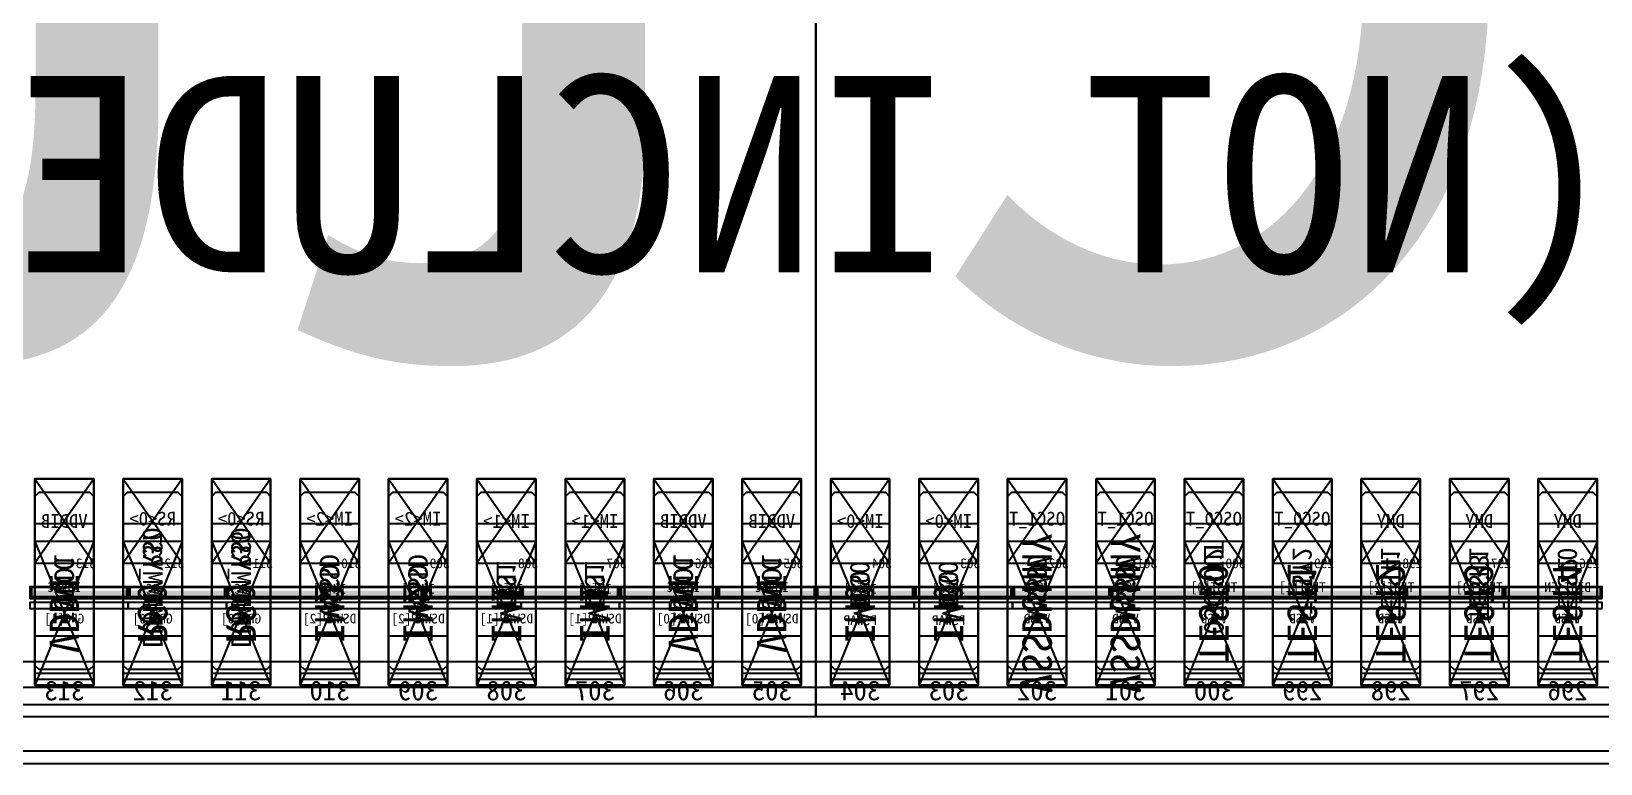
# Model space of a CAD drawing. Header units: millimetres. Extents: x 427 to 2444, y 137 to 817.
# Drawn here: x 1135.248 to 1136.046, y 300.775 to 301.148 of the extents above; entities that cross this region are included whole.
import ezdxf
from ezdxf.enums import TextEntityAlignment as Align

# ---------------------------------------------------------------- set-up
doc = ezdxf.new("R2010")
doc.units = ezdxf.units.MM
for name, color, linetype in [('L0', 211, 'Continuous'), ('L102', 91, 'Continuous'), ('L114', 213, 'Continuous'), ('L200', 11, 'Continuous'), ('L240', 60, 'Continuous'), ('L241', 200, 'Continuous'), ('L242', 51, 'Continuous'), ('L245', 53, 'Continuous'), ('L246', 93, 'Continuous'), ('L248', 171, 'Continuous'), ('L59', 140, 'Continuous'), ('L63', 4, 'Continuous'), ('L98', 150, 'Continuous')]:
    doc.layers.add(name, color=color, linetype=linetype)
doc.styles.add('txt', font='simhei.ttf')

# ---------------------------------------------------------------- blocks, each defined once
blk = doc.blocks.new('HX8394_F_PAD')
at = {"layer": 'L0'}
blk.add_lwpolyline([(-13.86, -0.4025), (-13.86, 0.4025), (13.86, 0.4025), (13.86, -0.4025), (-13.86, -0.4025)], close=True, dxfattribs=at)
at = {"layer": 'L241'}
blk.add_lwpolyline([(-13.9, -0.435), (-13.9, 0.435), (13.9, 0.435), (13.9, -0.435), (-13.9, -0.435)], close=True, dxfattribs=at)
at = {"layer": 'L242'}
for points in [[(-0.3955, -0.3935), (-0.3975, -0.3915), (-0.3975, -0.3055), (-0.3955, -0.3035), (-0.3695, -0.3035), (-0.3675, -0.3055), (-0.3675, -0.3915), (-0.3695, -0.3935), (-0.3955, -0.3935)], [(-0.3505, -0.3935), (-0.3525, -0.3915), (-0.3525, -0.3055), (-0.3505, -0.3035), (-0.3245, -0.3035), (-0.3225, -0.3055), (-0.3225, -0.3915), (-0.3245, -0.3935), (-0.3505, -0.3935)], [(-0.3055, -0.3935), (-0.3075, -0.3915), (-0.3075, -0.3055), (-0.3055, -0.3035), (-0.2795, -0.3035), (-0.2775, -0.3055), (-0.2775, -0.3915), (-0.2795, -0.3935), (-0.3055, -0.3935)], [(-0.2605, -0.3935), (-0.2625, -0.3915), (-0.2625, -0.3055), (-0.2605, -0.3035), (-0.2345, -0.3035), (-0.2325, -0.3055), (-0.2325, -0.3915), (-0.2345, -0.3935), (-0.2605, -0.3935)], [(-0.2155, -0.3935), (-0.2175, -0.3915), (-0.2175, -0.3055), (-0.2155, -0.3035), (-0.1895, -0.3035), (-0.1875, -0.3055), (-0.1875, -0.3915), (-0.1895, -0.3935), (-0.2155, -0.3935)], [(-0.1705, -0.3935), (-0.1725, -0.3915), (-0.1725, -0.3055), (-0.1705, -0.3035), (-0.1445, -0.3035), (-0.1425, -0.3055), (-0.1425, -0.3915), (-0.1445, -0.3935), (-0.1705, -0.3935)], [(-0.1255, -0.3935), (-0.1275, -0.3915), (-0.1275, -0.3055), (-0.1255, -0.3035), (-0.0995, -0.3035), (-0.0975, -0.3055), (-0.0975, -0.3915), (-0.0995, -0.3935), (-0.1255, -0.3935)], [(-0.0805, -0.3935), (-0.0825, -0.3915), (-0.0825, -0.3055), (-0.0805, -0.3035), (-0.0545, -0.3035), (-0.0525, -0.3055), (-0.0525, -0.3915), (-0.0545, -0.3935), (-0.0805, -0.3935)], [(-0.0355, -0.3935), (-0.0375, -0.3915), (-0.0375, -0.3055), (-0.0355, -0.3035), (-0.0095, -0.3035), (-0.0075, -0.3055), (-0.0075, -0.3915), (-0.0095, -0.3935), (-0.0355, -0.3935)], [(0.0095, -0.3935), (0.0075, -0.3915), (0.0075, -0.3055), (0.0095, -0.3035), (0.0355, -0.3035), (0.0375, -0.3055), (0.0375, -0.3915), (0.0355, -0.3935), (0.0095, -0.3935)], [(0.0545, -0.3935), (0.0525, -0.3915), (0.0525, -0.3055), (0.0545, -0.3035), (0.0805, -0.3035), (0.0825, -0.3055), (0.0825, -0.3915), (0.0805, -0.3935), (0.0545, -0.3935)], [(0.0995, -0.3935), (0.0975, -0.3915), (0.0975, -0.3055), (0.0995, -0.3035), (0.1255, -0.3035), (0.1275, -0.3055), (0.1275, -0.3915), (0.1255, -0.3935), (0.0995, -0.3935)], [(0.1445, -0.3935), (0.1425, -0.3915), (0.1425, -0.3055), (0.1445, -0.3035), (0.1705, -0.3035), (0.1725, -0.3055), (0.1725, -0.3915), (0.1705, -0.3935), (0.1445, -0.3935)], [(0.1895, -0.3935), (0.1875, -0.3915), (0.1875, -0.3055), (0.1895, -0.3035), (0.2155, -0.3035), (0.2175, -0.3055), (0.2175, -0.3915), (0.2155, -0.3935), (0.1895, -0.3935)], [(0.2345, -0.3935), (0.2325, -0.3915), (0.2325, -0.3055), (0.2345, -0.3035), (0.2605, -0.3035), (0.2625, -0.3055), (0.2625, -0.3915), (0.2605, -0.3935), (0.2345, -0.3935)], [(0.2795, -0.3935), (0.2775, -0.3915), (0.2775, -0.3055), (0.2795, -0.3035), (0.3055, -0.3035), (0.3075, -0.3055), (0.3075, -0.3915), (0.3055, -0.3935), (0.2795, -0.3935)], [(0.3245, -0.3935), (0.3225, -0.3915), (0.3225, -0.3055), (0.3245, -0.3035), (0.3505, -0.3035), (0.3525, -0.3055), (0.3525, -0.3915), (0.3505, -0.3935), (0.3245, -0.3935)], [(0.3695, -0.3935), (0.3675, -0.3915), (0.3675, -0.3055), (0.3695, -0.3035), (0.3955, -0.3035), (0.3975, -0.3055), (0.3975, -0.3915), (0.3955, -0.3935), (0.3695, -0.3935)]]:
    blk.add_lwpolyline(points, close=True, dxfattribs=at)
at = {"layer": 'L240', "style": 'txt'}
for s, p in [('DUMMY36', (0.2925, -0.346834)), ('DUMMY37', (0.3375, -0.346834)), ('TEST0', (-0.3825, -0.3485)), ('TEST1', (-0.3375, -0.3485)), ('TEST1', (-0.2925, -0.3485)), ('TEST2', (-0.2475, -0.3485)), ('TEST2', (-0.2025, -0.3485)), ('VSSD', (-0.1575, -0.3485)), ('VSSD', (-0.1125, -0.3485)), ('BS0', (-0.0675, -0.3485)), ('BS0', (-0.0225, -0.3485)), ('VDD1', (0.0225, -0.3485)), ('VDD1', (0.0675, -0.3485)), ('BS1', (0.1125, -0.3485)), ('BS1', (0.1575, -0.3485)), ('VSSD', (0.2025, -0.3485)), ('VSSD', (0.2475, -0.3485)), ('VDD1', (0.3825, -0.3485))]:
    blk.add_text(s, height=0.01, rotation=90, dxfattribs=at).set_placement(p, align=Align.MIDDLE_CENTER)
at = {"layer": 'L248', "style": 'txt'}
blk.add_text('27800x870(include SR&SL)', height=0.5, dxfattribs=at).set_placement((-0.381772, 0.019694), align=Align.MIDDLE_CENTER)
blk = doc.blocks.new('NTBUMP_73X30')
at = {"color": 5, "linetype": 'Continuous'}
blk.add_lwpolyline([(-0.015, 0.04), (0.015, -0.033), (0.015, 0.04), (-0.015, -0.033)], dxfattribs=at)
at = {"layer": 'L242', "color": 5}
blk.add_lwpolyline([(-0.015, -0.033), (-0.015, 0.04), (0.015, 0.04), (0.015, -0.033), (-0.015, -0.033)], close=True, dxfattribs=at)
blk = doc.blocks.new('ILI9881C_AA_NTBUMP_PM_875UM')
at = {"layer": 'L241'}
blk.add_lwpolyline([(-13.92, -0.4375), (-13.92, 0.4375), (13.92, 0.4375), (13.92, -0.4375), (-13.92, -0.4375)], close=True, dxfattribs=at)
for p in [(-0.3825, -0.3645), (-0.3375, -0.3645), (-0.2925, -0.3645), (-0.2475, -0.3645), (-0.2025, -0.3645), (-0.1575, -0.3645), (-0.1125, -0.3645), (-0.0675, -0.3645), (-0.0225, -0.3645), (0.0225, -0.3645), (0.0675, -0.3645), (0.1125, -0.3645), (0.1575, -0.3645), (0.2025, -0.3645), (0.2475, -0.3645), (0.2925, -0.3645), (0.3375, -0.3645), (0.3825, -0.3645)]:
    blk.add_blockref('NTBUMP_73X30', p)
at = {"layer": 'L246', "style": 'txt'}
for s, p in [('VSSDUMMY', (-0.1575, -0.361)), ('VSSDUMMY', (-0.1125, -0.361)), ('TEST4', (-0.3825, -0.361)), ('TEST3', (-0.3375, -0.361)), ('TEST2', (-0.2925, -0.361)), ('TEST1', (-0.2475, -0.361)), ('TEST0', (-0.2025, -0.361)), ('VDDI', (0.0225, -0.361)), ('VDDI', (0.0675, -0.361)), ('VDDI', (0.3825, -0.361)), ('IM0', (-0.0675, -0.361)), ('IM0', (-0.0225, -0.361)), ('IM1', (0.1125, -0.361)), ('IM1', (0.1575, -0.361)), ('IM2', (0.2025, -0.361)), ('IM2', (0.2475, -0.361)), ('RS0', (0.2925, -0.361)), ('RS0', (0.3375, -0.361))]:
    blk.add_text(s, height=0.015, rotation=90, dxfattribs=at).set_placement(p, align=Align.MIDDLE_CENTER)
for s, p in [('296', (-0.3825, -0.400279)), ('297', (-0.3375, -0.400279)), ('298', (-0.2925, -0.400279)), ('299', (-0.2475, -0.400279)), ('300', (-0.2025, -0.400279)), ('301', (-0.1575, -0.400279)), ('302', (-0.1125, -0.400279)), ('303', (-0.0675, -0.400279)), ('304', (-0.0225, -0.400279)), ('305', (0.0225, -0.400279)), ('306', (0.0675, -0.400279)), ('307', (0.1125, -0.400279)), ('308', (0.1575, -0.400279)), ('309', (0.2025, -0.400279)), ('310', (0.2475, -0.400279)), ('311', (0.2925, -0.400279)), ('312', (0.3375, -0.400279)), ('313', (0.3825, -0.400279))]:
    blk.add_text(s, height=0.01, dxfattribs=at).set_placement(p, align=Align.MIDDLE_CENTER)
blk = doc.blocks.new('INPUT_BUMP')
at = {"layer": 'L102'}
for points in [[(0.014, 0.04), (0.014, 0.041), (0.015, 0.041), (0.015, 0.04), (0.014, 0.04)], [(0.014, 0.039), (0.014, 0.04), (0.015, 0.04), (0.015, 0.039), (0.014, 0.039)], [(0.015, 0.04), (0.015, 0.041), (0.016, 0.041), (0.016, 0.04), (0.015, 0.04)], [(0.015, 0.039), (0.015, 0.04), (0.016, 0.04), (0.016, 0.039), (0.015, 0.039)]]:
    blk.add_lwpolyline(points, close=True, dxfattribs=at)
at = {"layer": 'L242'}
blk.add_lwpolyline([(0, 0.01), (0, 0.08), (0.03, 0.08), (0.03, 0.01), (0, 0.01)], close=True, dxfattribs=at)
blk = doc.blocks.new('JD9365Z_PAD_20170829_Y880')
at = {"layer": 'L241'}
blk.add_lwpolyline([(-13.95, -0.41), (-13.95, 0.41), (13.95, 0.41), (13.95, -0.41), (-13.95, -0.41)], close=True, dxfattribs=at)
at = {"row_count": 1, "column_count": 554, "row_spacing": 0.08, "column_spacing": 0.045}
blk.add_blockref('INPUT_BUMP', (-12.4575, -0.401), dxfattribs=at)
at = {"layer": 'L240', "style": 'txt'}
for s, p in [('VSSD', (-0.3825, -0.360167)), ('VSSD', (-0.3375, -0.360167)), ('VSSD', (-0.2925, -0.360167)), ('VSSD', (-0.2475, -0.360167)), ('VSSD', (-0.2025, -0.360167)), ('VSSD', (-0.1575, -0.360167)), ('VSSD', (-0.1125, -0.360167)), ('PSWAP', (-0.0675, -0.361)), ('PSWAP', (-0.0225, -0.361)), ('DSWAP[0]', (0.0225, -0.360167)), ('DSWAP[0]', (0.0675, -0.360167)), ('DSWAP[1]', (0.1125, -0.360167)), ('DSWAP[1]', (0.1575, -0.360167)), ('DSWAP[2]', (0.2025, -0.360167)), ('DSWAP[2]', (0.2475, -0.360167)), ('GPO[0]', (0.2925, -0.360167)), ('GPO[0]', (0.3375, -0.360167)), ('GPO[1]', (0.3825, -0.360167))]:
    blk.add_text(s, height=0.005, dxfattribs=at).set_placement(p, align=Align.MIDDLE_CENTER)
blk = doc.blocks.new('NV3052C3P_BUMP_ORI_20190911')
at = {"layer": 'L241'}
blk.add_lwpolyline([(-13.8, -0.398), (-13.8, 0.398), (13.8, 0.398), (13.8, -0.398), (-13.8, -0.398)], close=True, dxfattribs=at)
at = {"layer": 'L242'}
for points in [[(-0.3975, -0.385), (-0.3975, -0.337), (-0.3675, -0.337), (-0.3675, -0.385), (-0.3975, -0.385)], [(-0.3525, -0.385), (-0.3525, -0.337), (-0.3225, -0.337), (-0.3225, -0.385), (-0.3525, -0.385)], [(-0.3075, -0.385), (-0.3075, -0.337), (-0.2775, -0.337), (-0.2775, -0.385), (-0.3075, -0.385)], [(-0.2625, -0.385), (-0.2625, -0.337), (-0.2325, -0.337), (-0.2325, -0.385), (-0.2625, -0.385)], [(-0.2175, -0.385), (-0.2175, -0.337), (-0.1875, -0.337), (-0.1875, -0.385), (-0.2175, -0.385)], [(-0.1725, -0.385), (-0.1725, -0.337), (-0.1425, -0.337), (-0.1425, -0.385), (-0.1725, -0.385)], [(-0.1275, -0.385), (-0.1275, -0.337), (-0.0975, -0.337), (-0.0975, -0.385), (-0.1275, -0.385)], [(-0.0825, -0.385), (-0.0825, -0.337), (-0.0525, -0.337), (-0.0525, -0.385), (-0.0825, -0.385)], [(-0.0375, -0.385), (-0.0375, -0.337), (-0.0075, -0.337), (-0.0075, -0.385), (-0.0375, -0.385)], [(0.0075, -0.385), (0.0075, -0.337), (0.0375, -0.337), (0.0375, -0.385), (0.0075, -0.385)], [(0.0525, -0.385), (0.0525, -0.337), (0.0825, -0.337), (0.0825, -0.385), (0.0525, -0.385)], [(0.0975, -0.385), (0.0975, -0.337), (0.1275, -0.337), (0.1275, -0.385), (0.0975, -0.385)], [(0.1425, -0.385), (0.1425, -0.337), (0.1725, -0.337), (0.1725, -0.385), (0.1425, -0.385)], [(0.1875, -0.385), (0.1875, -0.337), (0.2175, -0.337), (0.2175, -0.385), (0.1875, -0.385)], [(0.2325, -0.385), (0.2325, -0.337), (0.2625, -0.337), (0.2625, -0.385), (0.2325, -0.385)], [(0.2775, -0.385), (0.2775, -0.337), (0.3075, -0.337), (0.3075, -0.385), (0.2775, -0.385)], [(0.3225, -0.385), (0.3225, -0.337), (0.3525, -0.337), (0.3525, -0.385), (0.3225, -0.385)], [(0.3675, -0.385), (0.3675, -0.337), (0.3975, -0.337), (0.3975, -0.385), (0.3675, -0.385)]]:
    blk.add_lwpolyline(points, close=True, dxfattribs=at)
at = {"layer": 'L245', "style": 'txt'}
for s, p in [('BIST_EN', (-0.382527, -0.360167)), ('TEST[3]', (-0.337527, -0.360167)), ('TEST[2]', (-0.292527, -0.360167)), ('TEST[1]', (-0.247527, -0.360167)), ('TEST[0]', (-0.202527, -0.360167)), ('VSSI', (-0.157527, -0.360167)), ('VSSI', (-0.112527, -0.360167)), ('IM[0]', (-0.067527, -0.361)), ('IM[0]', (-0.022527, -0.361)), ('IOVCC', (0.022473, -0.360167)), ('IOVCC', (0.067473, -0.360167)), ('IM[1]', (0.112473, -0.361)), ('IM[1]', (0.157473, -0.361)), ('IM[2]', (0.202473, -0.361)), ('IM[2]', (0.247473, -0.361)), ('NC', (0.292473, -0.361)), ('NC', (0.337473, -0.361)), ('IOVCC', (0.382473, -0.360167))]:
    blk.add_text(s, height=0.005, dxfattribs=at).set_placement(p, align=Align.MIDDLE_CENTER)
blk = doc.blocks.new('BUMP_30_76')
at = {"layer": 'L242'}
blk.add_lwpolyline([(-0.015, -0.0195), (-0.015, 0.0565), (0.015, 0.0565), (0.015, -0.0195), (-0.015, -0.0195)], close=True, dxfattribs=at)
blk = doc.blocks.new('FL11283_A_OTHER')
at = {"layer": 'L241'}
blk.add_lwpolyline([(-13.86, -0.41), (-13.86, 0.41), (13.86, 0.41), (13.86, 0.404), (-13.854, 0.404), (-13.854, -0.404), (13.854, -0.404), (13.854, 0.404), (13.86, 0.404), (13.86, -0.41), (-13.86, -0.41)], close=True, dxfattribs=at)
at = {"layer": 'L59'}
for points in [[(-13.86, -0.41), (-13.86, 0.41), (13.86, 0.41), (13.86, -0.41), (-13.86, -0.41)], [(-13.86, -0.41), (-13.86, 0), (0, 0), (0, -0.41), (-13.86, -0.41)], [(0, -0.41), (0, 0), (13.86, 0), (13.86, -0.41), (0, -0.41)]]:
    blk.add_lwpolyline(points, close=True, dxfattribs=at)
for p in [(-0.3825, -0.3685), (-0.3375, -0.3685), (-0.2925, -0.3685), (-0.2475, -0.3685), (-0.2025, -0.3685), (-0.1575, -0.3685), (-0.1125, -0.3685), (-0.0675, -0.3685), (-0.0225, -0.3685), (0.0225, -0.3685), (0.0675, -0.3685), (0.1125, -0.3685), (0.1575, -0.3685), (0.2025, -0.3685), (0.2475, -0.3685), (0.2925, -0.3685), (0.3375, -0.3685), (0.3825, -0.3685)]:
    blk.add_blockref('BUMP_30_76', p)
at = {"layer": 'L102', "style": 'txt'}
for s, p in [('OSC_OUT', (-0.2025, -0.344334)), ('TEST2', (-0.3825, -0.346)), ('TEST3', (-0.3375, -0.344334)), ('TEST4', (-0.2925, -0.346)), ('T_IM', (-0.2475, -0.344334)), ('VSSD', (-0.1575, -0.346)), ('VSSD', (-0.1125, -0.346)), ('IOVCC', (0.0225, -0.346)), ('IOVCC', (0.0675, -0.346)), ('VSSD', (0.2025, -0.346)), ('VSSD', (0.2475, -0.346)), ('IOVCC', (0.3825, -0.346)), ('IM0', (-0.0675, -0.346)), ('IM0', (-0.0225, -0.346)), ('IM1', (0.1125, -0.346)), ('IM1', (0.1575, -0.346))]:
    blk.add_text(s, height=0.01, rotation=90, dxfattribs=at).set_placement(p, align=Align.MIDDLE_CENTER)
at = {"layer": 'L200', "style": 'txt'}
for p in [(0.2925, -0.344334), (0.3375, -0.344334)]:
    blk.add_text('DUMMY_RS0', height=0.01, rotation=90, dxfattribs=at).set_placement(p, align=Align.MIDDLE_CENTER)
at = {"layer": 'L59', "style": 'txt'}
blk.add_text('27720umX820um(NOT INCLUDE SCRIBE LINE)', height=0.1, dxfattribs=at).set_placement((0, -0.133934), align=Align.MIDDLE_CENTER)
blk = doc.blocks.new('GC9702_ANALOG_PAD_BUMP')
at = {"color": 5, "linetype": 'Continuous'}
blk.add_lwpolyline([(-0.015, 0.0215), (0.015, -0.0215), (0.015, 0.0215), (-0.015, -0.0215)], dxfattribs=at)
at = {"layer": 'L242', "color": 5}
blk.add_lwpolyline([(-0.015, -0.0215), (-0.015, 0.0215), (0.015, 0.0215), (0.015, -0.0215), (-0.015, -0.0215)], close=True, dxfattribs=at)
blk = doc.blocks.new('GC9702_BUMP_NOCOMPENSATION')
at = {"layer": 'L114'}
for points in [[(-0.4, -0.38), (-0.4, -0.374), (-0.35, -0.374), (-0.35, -0.38), (-0.4, -0.38)], [(-0.4, -0.38), (-0.4, -0.374), (-0.35, -0.374), (-0.35, -0.38), (-0.4, -0.38)], [(-0.39926, -0.379), (-0.39926, -0.37443), (-0.35082, -0.37443), (-0.35082, -0.379), (-0.39926, -0.379)], [(-0.39926, -0.379), (-0.39926, -0.37443), (-0.35082, -0.37443), (-0.35082, -0.379), (-0.39926, -0.379)], [(-0.35, -0.38), (-0.35, -0.374), (-0.3, -0.374), (-0.3, -0.38), (-0.35, -0.38)], [(-0.35, -0.38), (-0.35, -0.374), (-0.3, -0.374), (-0.3, -0.38), (-0.35, -0.38)], [(-0.34926, -0.379), (-0.34926, -0.37443), (-0.30082, -0.37443), (-0.30082, -0.379), (-0.34926, -0.379)], [(-0.34926, -0.379), (-0.34926, -0.37443), (-0.30082, -0.37443), (-0.30082, -0.379), (-0.34926, -0.379)], [(-0.3, -0.38), (-0.3, -0.374), (-0.25, -0.374), (-0.25, -0.38), (-0.3, -0.38)], [(-0.3, -0.38), (-0.3, -0.374), (-0.25, -0.374), (-0.25, -0.38), (-0.3, -0.38)], [(-0.29926, -0.379), (-0.29926, -0.37443), (-0.25082, -0.37443), (-0.25082, -0.379), (-0.29926, -0.379)], [(-0.29926, -0.379), (-0.29926, -0.37443), (-0.25082, -0.37443), (-0.25082, -0.379), (-0.29926, -0.379)], [(-0.25, -0.38), (-0.25, -0.374), (-0.2, -0.374), (-0.2, -0.38), (-0.25, -0.38)], [(-0.25, -0.38), (-0.25, -0.374), (-0.2, -0.374), (-0.2, -0.38), (-0.25, -0.38)], [(-0.24926, -0.379), (-0.24926, -0.37443), (-0.20082, -0.37443), (-0.20082, -0.379), (-0.24926, -0.379)], [(-0.24926, -0.379), (-0.24926, -0.37443), (-0.20082, -0.37443), (-0.20082, -0.379), (-0.24926, -0.379)], [(-0.2, -0.38), (-0.2, -0.374), (-0.15, -0.374), (-0.15, -0.38), (-0.2, -0.38)], [(-0.2, -0.38), (-0.2, -0.374), (-0.15, -0.374), (-0.15, -0.38), (-0.2, -0.38)], [(-0.19926, -0.379), (-0.19926, -0.37443), (-0.15082, -0.37443), (-0.15082, -0.379), (-0.19926, -0.379)], [(-0.19926, -0.379), (-0.19926, -0.37443), (-0.15082, -0.37443), (-0.15082, -0.379), (-0.19926, -0.379)], [(-0.15, -0.38), (-0.15, -0.374), (-0.1, -0.374), (-0.1, -0.38), (-0.15, -0.38)], [(-0.15, -0.38), (-0.15, -0.374), (-0.1, -0.374), (-0.1, -0.38), (-0.15, -0.38)], [(-0.14926, -0.379), (-0.14926, -0.37443), (-0.10082, -0.37443), (-0.10082, -0.379), (-0.14926, -0.379)], [(-0.14926, -0.379), (-0.14926, -0.37443), (-0.10082, -0.37443), (-0.10082, -0.379), (-0.14926, -0.379)], [(-0.1, -0.38), (-0.1, -0.374), (-0.05, -0.374), (-0.05, -0.38), (-0.1, -0.38)], [(-0.1, -0.38), (-0.1, -0.374), (-0.05, -0.374), (-0.05, -0.38), (-0.1, -0.38)], [(-0.09926, -0.379), (-0.09926, -0.37443), (-0.05082, -0.37443), (-0.05082, -0.379), (-0.09926, -0.379)], [(-0.09926, -0.379), (-0.09926, -0.37443), (-0.05082, -0.37443), (-0.05082, -0.379), (-0.09926, -0.379)], [(-0.05, -0.38), (-0.05, -0.374), (0, -0.374), (0, -0.38), (-0.05, -0.38)], [(-0.05, -0.38), (-0.05, -0.374), (0, -0.374), (0, -0.38), (-0.05, -0.38)], [(-0.04926, -0.379), (-0.04926, -0.37443), (-0.00082, -0.37443), (-0.00082, -0.379), (-0.04926, -0.379)], [(-0.04926, -0.379), (-0.04926, -0.37443), (-0.00082, -0.37443), (-0.00082, -0.379), (-0.04926, -0.379)], [(0, -0.38), (0, -0.374), (0.05, -0.374), (0.05, -0.38), (0, -0.38)], [(0, -0.38), (0, -0.374), (0.05, -0.374), (0.05, -0.38), (0, -0.38)], [(0.00074, -0.379), (0.00074, -0.37443), (0.04918, -0.37443), (0.04918, -0.379), (0.00074, -0.379)], [(0.00074, -0.379), (0.00074, -0.37443), (0.04918, -0.37443), (0.04918, -0.379), (0.00074, -0.379)], [(0.05, -0.38), (0.05, -0.374), (0.1, -0.374), (0.1, -0.38), (0.05, -0.38)], [(0.05, -0.38), (0.05, -0.374), (0.1, -0.374), (0.1, -0.38), (0.05, -0.38)], [(0.05074, -0.379), (0.05074, -0.37443), (0.09918, -0.37443), (0.09918, -0.379), (0.05074, -0.379)], [(0.05074, -0.379), (0.05074, -0.37443), (0.09918, -0.37443), (0.09918, -0.379), (0.05074, -0.379)], [(0.1, -0.38), (0.1, -0.374), (0.15, -0.374), (0.15, -0.38), (0.1, -0.38)], [(0.1, -0.38), (0.1, -0.374), (0.15, -0.374), (0.15, -0.38), (0.1, -0.38)], [(0.10074, -0.379), (0.10074, -0.37443), (0.14918, -0.37443), (0.14918, -0.379), (0.10074, -0.379)], [(0.10074, -0.379), (0.10074, -0.37443), (0.14918, -0.37443), (0.14918, -0.379), (0.10074, -0.379)], [(0.15, -0.38), (0.15, -0.374), (0.2, -0.374), (0.2, -0.38), (0.15, -0.38)], [(0.15, -0.38), (0.15, -0.374), (0.2, -0.374), (0.2, -0.38), (0.15, -0.38)], [(0.15074, -0.379), (0.15074, -0.37443), (0.19918, -0.37443), (0.19918, -0.379), (0.15074, -0.379)], [(0.15074, -0.379), (0.15074, -0.37443), (0.19918, -0.37443), (0.19918, -0.379), (0.15074, -0.379)], [(0.2, -0.38), (0.2, -0.374), (0.25, -0.374), (0.25, -0.38), (0.2, -0.38)], [(0.2, -0.38), (0.2, -0.374), (0.25, -0.374), (0.25, -0.38), (0.2, -0.38)], [(0.20074, -0.379), (0.20074, -0.37443), (0.24918, -0.37443), (0.24918, -0.379), (0.20074, -0.379)], [(0.20074, -0.379), (0.20074, -0.37443), (0.24918, -0.37443), (0.24918, -0.379), (0.20074, -0.379)], [(0.25, -0.38), (0.25, -0.374), (0.3, -0.374), (0.3, -0.38), (0.25, -0.38)], [(0.25, -0.38), (0.25, -0.374), (0.3, -0.374), (0.3, -0.38), (0.25, -0.38)], [(0.25074, -0.379), (0.25074, -0.37443), (0.29918, -0.37443), (0.29918, -0.379), (0.25074, -0.379)], [(0.25074, -0.379), (0.25074, -0.37443), (0.29918, -0.37443), (0.29918, -0.379), (0.25074, -0.379)], [(0.3, -0.38), (0.3, -0.374), (0.35, -0.374), (0.35, -0.38), (0.3, -0.38)], [(0.3, -0.38), (0.3, -0.374), (0.35, -0.374), (0.35, -0.38), (0.3, -0.38)], [(0.30074, -0.379), (0.30074, -0.37443), (0.34918, -0.37443), (0.34918, -0.379), (0.30074, -0.379)], [(0.30074, -0.379), (0.30074, -0.37443), (0.34918, -0.37443), (0.34918, -0.379), (0.30074, -0.379)], [(0.35, -0.38), (0.35, -0.374), (0.4, -0.374), (0.4, -0.38), (0.35, -0.38)], [(0.35, -0.38), (0.35, -0.374), (0.4, -0.374), (0.4, -0.38), (0.35, -0.38)], [(0.35074, -0.379), (0.35074, -0.37443), (0.39918, -0.37443), (0.39918, -0.379), (0.35074, -0.379)], [(0.35074, -0.379), (0.35074, -0.37443), (0.39918, -0.37443), (0.39918, -0.379), (0.35074, -0.379)]]:
    blk.add_lwpolyline(points, close=True, dxfattribs=at)
at = {"layer": 'L114', "const_width": 0.004}
for points in [[(-0.4, -0.378), (-0.35, -0.378)], [(-0.4, -0.378), (-0.35, -0.378)], [(-0.4, -0.378), (-0.35, -0.378)], [(-0.4, -0.378), (-0.35, -0.378)], [(-0.35, -0.378), (-0.3, -0.378)], [(-0.35, -0.378), (-0.3, -0.378)], [(-0.35, -0.378), (-0.3, -0.378)], [(-0.35, -0.378), (-0.3, -0.378)], [(-0.3, -0.378), (-0.25, -0.378)], [(-0.3, -0.378), (-0.25, -0.378)], [(-0.3, -0.378), (-0.25, -0.378)], [(-0.3, -0.378), (-0.25, -0.378)], [(-0.25, -0.378), (-0.2, -0.378)], [(-0.25, -0.378), (-0.2, -0.378)], [(-0.25, -0.378), (-0.2, -0.378)], [(-0.25, -0.378), (-0.2, -0.378)], [(-0.2, -0.378), (-0.15, -0.378)], [(-0.2, -0.378), (-0.15, -0.378)], [(-0.2, -0.378), (-0.15, -0.378)], [(-0.2, -0.378), (-0.15, -0.378)], [(-0.15, -0.378), (-0.1, -0.378)], [(-0.15, -0.378), (-0.1, -0.378)], [(-0.15, -0.378), (-0.1, -0.378)], [(-0.15, -0.378), (-0.1, -0.378)], [(-0.1, -0.378), (-0.05, -0.378)], [(-0.1, -0.378), (-0.05, -0.378)], [(-0.1, -0.378), (-0.05, -0.378)], [(-0.1, -0.378), (-0.05, -0.378)], [(-0.05, -0.378), (0, -0.378)], [(-0.05, -0.378), (0, -0.378)], [(-0.05, -0.378), (0, -0.378)], [(-0.05, -0.378), (0, -0.378)], [(0, -0.378), (0.05, -0.378)], [(0, -0.378), (0.05, -0.378)], [(0, -0.378), (0.05, -0.378)], [(0, -0.378), (0.05, -0.378)], [(0.05, -0.378), (0.1, -0.378)], [(0.05, -0.378), (0.1, -0.378)], [(0.05, -0.378), (0.1, -0.378)], [(0.05, -0.378), (0.1, -0.378)], [(0.1, -0.378), (0.15, -0.378)], [(0.1, -0.378), (0.15, -0.378)], [(0.1, -0.378), (0.15, -0.378)], [(0.1, -0.378), (0.15, -0.378)], [(0.15, -0.378), (0.2, -0.378)], [(0.15, -0.378), (0.2, -0.378)], [(0.15, -0.378), (0.2, -0.378)], [(0.15, -0.378), (0.2, -0.378)], [(0.2, -0.378), (0.25, -0.378)], [(0.2, -0.378), (0.25, -0.378)], [(0.2, -0.378), (0.25, -0.378)], [(0.2, -0.378), (0.25, -0.378)], [(0.25, -0.378), (0.3, -0.378)], [(0.25, -0.378), (0.3, -0.378)], [(0.25, -0.378), (0.3, -0.378)], [(0.25, -0.378), (0.3, -0.378)], [(0.3, -0.378), (0.35, -0.378)], [(0.3, -0.378), (0.35, -0.378)], [(0.3, -0.378), (0.35, -0.378)], [(0.3, -0.378), (0.35, -0.378)], [(0.35, -0.378), (0.4, -0.378)], [(0.35, -0.378), (0.4, -0.378)], [(0.35, -0.378), (0.4, -0.378)], [(0.35, -0.378), (0.4, -0.378)]]:
    blk.add_lwpolyline(points, dxfattribs=at)
at = {"layer": 'L241'}
for points in [[(-0.4, -0.385), (-0.4, -0.382), (-0.35, -0.382), (-0.35, -0.385), (-0.4, -0.385)], [(-0.4, -0.385), (-0.4, -0.382), (-0.35, -0.382), (-0.35, -0.385), (-0.4, -0.385)], [(-0.35, -0.385), (-0.35, -0.382), (-0.3, -0.382), (-0.3, -0.385), (-0.35, -0.385)], [(-0.35, -0.385), (-0.35, -0.382), (-0.3, -0.382), (-0.3, -0.385), (-0.35, -0.385)], [(-0.3, -0.385), (-0.3, -0.382), (-0.25, -0.382), (-0.25, -0.385), (-0.3, -0.385)], [(-0.3, -0.385), (-0.3, -0.382), (-0.25, -0.382), (-0.25, -0.385), (-0.3, -0.385)], [(-0.25, -0.385), (-0.25, -0.382), (-0.2, -0.382), (-0.2, -0.385), (-0.25, -0.385)], [(-0.25, -0.385), (-0.25, -0.382), (-0.2, -0.382), (-0.2, -0.385), (-0.25, -0.385)], [(-0.2, -0.385), (-0.2, -0.382), (-0.15, -0.382), (-0.15, -0.385), (-0.2, -0.385)], [(-0.2, -0.385), (-0.2, -0.382), (-0.15, -0.382), (-0.15, -0.385), (-0.2, -0.385)], [(-0.15, -0.385), (-0.15, -0.382), (-0.1, -0.382), (-0.1, -0.385), (-0.15, -0.385)], [(-0.15, -0.385), (-0.15, -0.382), (-0.1, -0.382), (-0.1, -0.385), (-0.15, -0.385)], [(-0.1, -0.385), (-0.1, -0.382), (-0.05, -0.382), (-0.05, -0.385), (-0.1, -0.385)], [(-0.1, -0.385), (-0.1, -0.382), (-0.05, -0.382), (-0.05, -0.385), (-0.1, -0.385)], [(-0.05, -0.385), (-0.05, -0.382), (0, -0.382), (0, -0.385), (-0.05, -0.385)], [(-0.05, -0.385), (-0.05, -0.382), (0, -0.382), (0, -0.385), (-0.05, -0.385)], [(0, -0.385), (0, -0.382), (0.05, -0.382), (0.05, -0.385), (0, -0.385)], [(0, -0.385), (0, -0.382), (0.05, -0.382), (0.05, -0.385), (0, -0.385)], [(0.05, -0.385), (0.05, -0.382), (0.1, -0.382), (0.1, -0.385), (0.05, -0.385)], [(0.05, -0.385), (0.05, -0.382), (0.1, -0.382), (0.1, -0.385), (0.05, -0.385)], [(0.1, -0.385), (0.1, -0.382), (0.15, -0.382), (0.15, -0.385), (0.1, -0.385)], [(0.1, -0.385), (0.1, -0.382), (0.15, -0.382), (0.15, -0.385), (0.1, -0.385)], [(0.15, -0.385), (0.15, -0.382), (0.2, -0.382), (0.2, -0.385), (0.15, -0.385)], [(0.15, -0.385), (0.15, -0.382), (0.2, -0.382), (0.2, -0.385), (0.15, -0.385)], [(0.2, -0.385), (0.2, -0.382), (0.25, -0.382), (0.25, -0.385), (0.2, -0.385)], [(0.2, -0.385), (0.2, -0.382), (0.25, -0.382), (0.25, -0.385), (0.2, -0.385)], [(0.25, -0.385), (0.25, -0.382), (0.3, -0.382), (0.3, -0.385), (0.25, -0.385)], [(0.25, -0.385), (0.25, -0.382), (0.3, -0.382), (0.3, -0.385), (0.25, -0.385)], [(0.3, -0.385), (0.3, -0.382), (0.35, -0.382), (0.35, -0.385), (0.3, -0.385)], [(0.3, -0.385), (0.3, -0.382), (0.35, -0.382), (0.35, -0.385), (0.3, -0.385)], [(0.35, -0.385), (0.35, -0.382), (0.4, -0.382), (0.4, -0.385), (0.35, -0.385)], [(0.35, -0.385), (0.35, -0.382), (0.4, -0.382), (0.4, -0.385), (0.35, -0.385)]]:
    blk.add_lwpolyline(points, close=True, dxfattribs=at)
at = {"row_count": 1, "column_count": 554, "row_spacing": 0.043, "column_spacing": 0.045}
blk.add_blockref('GC9702_ANALOG_PAD_BUMP', (-12.4425, -0.3405), dxfattribs=at)
at = {"layer": 'L114', "style": 'txt'}
for s, p in [('296', (-0.3935, -0.362)), ('297', (-0.3485, -0.362)), ('298', (-0.3035, -0.362)), ('299', (-0.2585, -0.362)), ('300', (-0.2135, -0.362)), ('301', (-0.1685, -0.362)), ('302', (-0.1235, -0.362)), ('303', (-0.0785, -0.362)), ('304', (-0.0335, -0.362)), ('305', (0.0115, -0.362)), ('306', (0.0565, -0.362)), ('307', (0.1015, -0.362)), ('308', (0.1465, -0.362)), ('309', (0.1915, -0.362)), ('310', (0.2365, -0.362)), ('311', (0.2815, -0.362)), ('312', (0.3265, -0.362)), ('313', (0.3715, -0.362))]:
    blk.add_text(s, height=0.005, dxfattribs=at).set_placement(p, align=Align.MIDDLE_CENTER)
at = {"layer": 'L98', "style": 'txt'}
for s, p in [('DMY', (-0.3825, -0.3405)), ('DMY', (-0.3375, -0.3405)), ('DMY', (-0.2925, -0.3405)), ('OSC0_T', (-0.2475, -0.33933)), ('OSC0_T', (-0.2025, -0.33933)), ('OSC1_T', (-0.1575, -0.33933)), ('OSC1_T', (-0.1125, -0.33933)), ('IM<0>', (-0.0675, -0.3405)), ('IM<0>', (-0.0225, -0.3405)), ('VDDIB', (0.0225, -0.3405)), ('VDDIB', (0.0675, -0.3405)), ('IM<1>', (0.1125, -0.3405)), ('IM<1>', (0.1575, -0.3405)), ('IM<2>', (0.2025, -0.33933)), ('IM<2>', (0.2475, -0.33933)), ('RS<0>', (0.2925, -0.33933)), ('RS<0>', (0.3375, -0.33933)), ('VDDIB', (0.3825, -0.3405))]:
    blk.add_text(s, height=0.007, dxfattribs=at).set_placement(p, align=Align.MIDDLE_CENTER)
blk = doc.blocks.new('IC_GDS_ALL')
for name, p in [('ILI9881C_AA_NTBUMP_PM_875UM', (0, 0)), ('HX8394_F_PAD', (0, 0.004)), ('GC9702_BUMP_NOCOMPENSATION', (0, 0.0265)), ('NV3052C3P_BUMP_ORI_20190911', (0, 0.0125)), ('JD9365Z_PAD_20170829_Y880', (0, -0.0035)), ('FL11283_A_OTHER', (0, -0.0035))]:
    blk.add_blockref(name, p)
blk = doc.blocks.new('INPUT_PAD')
at = {"layer": 'L63'}
blk.add_lwpolyline([(0.01, -0.043), (0.01, 0.062), (0.04, 0.062), (0.04, -0.043), (0.01, -0.043)], close=True, dxfattribs=at)
blk = doc.blocks.new('IC_PAD_ALL')
at = {"row_count": 1, "column_count": 554, "row_spacing": 0.109, "column_spacing": 0.045}
blk.add_blockref('INPUT_PAD', (1.18, 0), dxfattribs=at)
blk = doc.blocks.new('IC_ALL')
at = {"yscale": -1, "rotation": 180}
blk.add_blockref('IC_GDS_ALL', (14, 0.4375), dxfattribs=at)
blk.add_blockref('IC_PAD_ALL', (0.3525, 0.083))
blk = doc.blocks.new('IC_FPC_OLB_ALL')
blk.add_blockref('IC_ALL', (1.188, 1.0245))

msp = doc.modelspace()

# ---------------------------------------------------------------- block references
msp.add_blockref('IC_FPC_OLB_ALL', (1120.45883, 299.75037))

doc.saveas('drawing.dxf')
